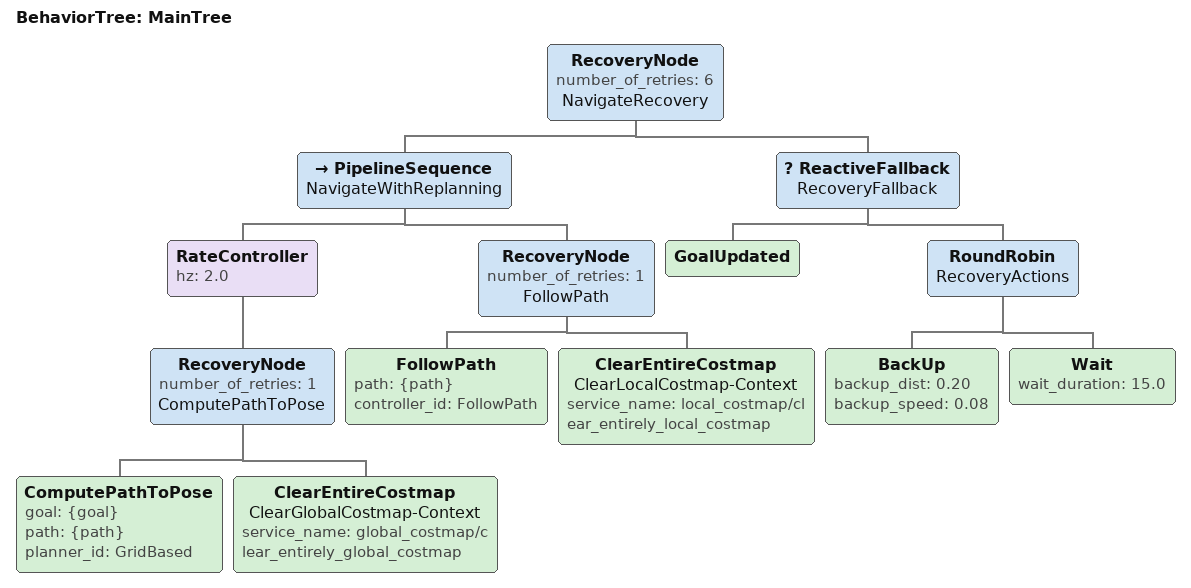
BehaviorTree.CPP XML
<root main_tree_to_execute="MainTree">
  <BehaviorTree ID="MainTree">
    <RecoveryNode number_of_retries="6" name="NavigateRecovery">
      <PipelineSequence name="NavigateWithReplanning">

        <!-- 每 0.5s 重规划一次（规划失败先清全局地图再试一次） -->
        <RateController hz="2.0">
          <RecoveryNode number_of_retries="1" name="ComputePathToPose">
            <ComputePathToPose goal="{goal}" path="{path}" planner_id="GridBased"/>
            <!-- 规划失败一次后清全局地图再试（针对地图残留虚假障碍物） -->
            <ClearEntireCostmap name="ClearGlobalCostmap-Context" service_name="global_costmap/clear_entirely_global_costmap"/>
          </RecoveryNode>
        </RateController>

        <!-- 跟踪路径：控制器失败（collision_monitor 急停 / 路径偏差过大）时清局部地图后重试 -->
        <RecoveryNode number_of_retries="1" name="FollowPath">
          <FollowPath path="{path}" controller_id="FollowPath"/>
          <ClearEntireCostmap name="ClearLocalCostmap-Context" service_name="local_costmap/clear_entirely_local_costmap"/>
        </RecoveryNode>

      </PipelineSequence>

      <!-- 6次重试后进入恢复行为 -->
      <ReactiveFallback name="RecoveryFallback">
        <GoalUpdated/>  <!-- 收到新目标点立即退出等待 -->
        <RoundRobin name="RecoveryActions">
          <BackUp backup_dist="0.20" backup_speed="0.08"/>  <!-- ★ 卡死后倒车 20cm 避让 -->
          <Wait wait_duration="15.0"/>                      <!-- 原地耐心等待 15.0 秒 -->
        </RoundRobin>
      </ReactiveFallback>

    </RecoveryNode>
  </BehaviorTree>
</root>
